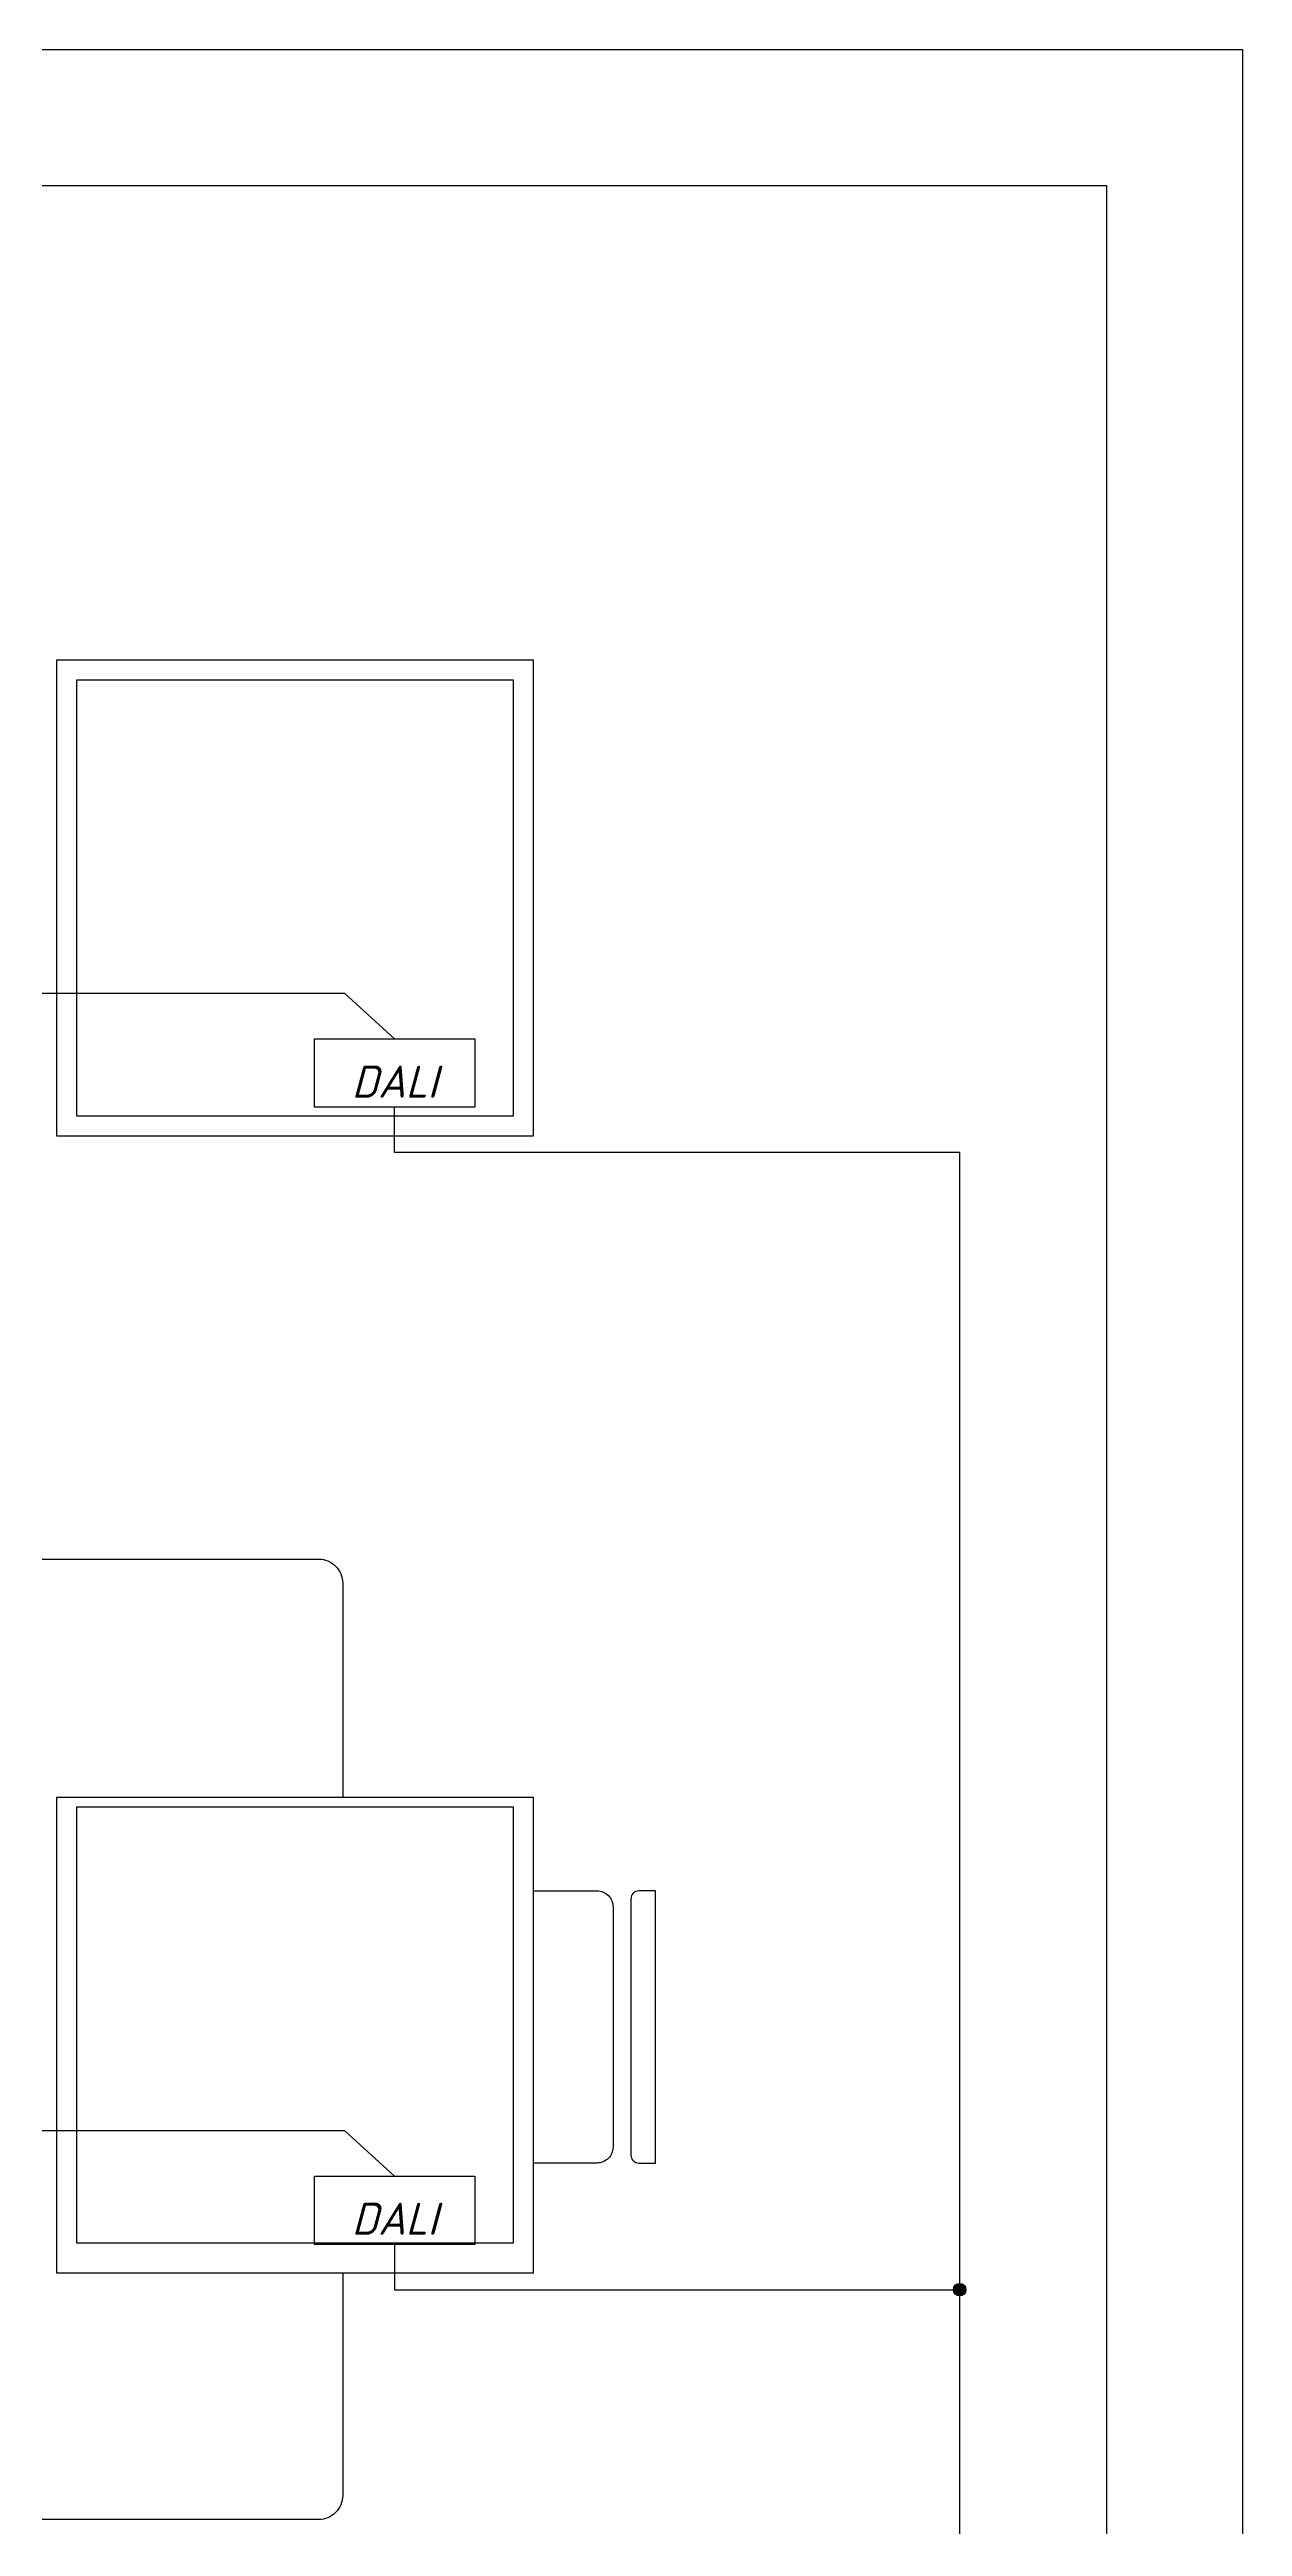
# Model space of a CAD drawing. Header units: millimetres. Extents: x -4896 to 62463, y -11301 to 6998.
# Drawn here: x 51859 to 53349, y 617 to 3712 of the extents above; entities that cross this region are included whole.
import ezdxf

# ---------------------------------------------------------------- set-up
doc = ezdxf.new("R2010")
doc.units = ezdxf.units.MM
doc.layers.add('Рамка', color=250, linetype='Continuous')
doc.styles.add('Мой новый', font='isocpeur.ttf', dxfattribs={"width": 0.955, "oblique": 15})

# ---------------------------------------------------------------- blocks, each defined once
blk = doc.blocks.new('DALI_CF')
at = {"layer": 'Рамка', "color": 215, "true_color": 0xa953a0}
blk.add_lwpolyline([(-100.2, 42.7), (100.2, 42.7), (100.2, -42.7), (-100.2, -42.7)], close=True, dxfattribs=at)
at = {"layer": 'Рамка', "color": 215, "true_color": 0xa953a0, "insert": (-100.2, 42.7), "char_height": 4, "width": 200.467, "attachment_point": 1, "style": 'Мой новый'}
blk.add_mtext('\\pxqc;\\P\\P\\P\\P\\P{\\H10x;DALI}', dxfattribs=at)

msp = doc.modelspace()

# ---------------------------------------------------------------- hatches: boundary and pattern name
at = {"layer": 'Рамка'}
h = msp.add_hatch(color=6, dxfattribs=at)
h.dxf.hatch_style = 1
h.paths.add_polyline_path([(52988.3, 913.2), (53003.9, 913.2, 1)])
h.paths.add_polyline_path([(52996.1, 913.2), (52988.3, 913.2, 0.414214), (52996.1, 905.4)])
h.paths.add_polyline_path([(53003.9, 913.2), (52996.1, 913.2), (52996.1, 905.4, 0.414214)])

# ---------------------------------------------------------------- linework, layer by layer
for points in [[(50776.1, -1338.7), (44331.8, -1338.7), (44331.8, 3712.1), (53349.4, 3712.1), (53349.4, -1338.7), (51792.1, -1338.7)], [(50776.1, -1168.7), (44501.8, -1168.7), (44501.8, 3542.1), (53179.4, 3542.1), (53179.4, -1168.7), (51792.1, -1168.7)]]:
    msp.add_lwpolyline(points, dxfattribs=at)
for points in [[(51868, 2949.4), (52463, 2949.4), (52463, 2354.4), (51868, 2354.4)], [(51893, 2924.4), (52438, 2924.4), (52438, 2379.4), (51893, 2379.4)], [(51868, 1528.7), (52463, 1528.7), (52463, 933.7), (51868, 933.7)], [(51893, 1516.4), (52438, 1516.4), (52438, 971.4), (51893, 971.4)]]:
    msp.add_lwpolyline(points, close=True, dxfattribs=at)
at = {"layer": 'Рамка', "color": 3}
for points in [[(52289.9, 2475.9), (52227.7, 2532.5), (51099.9, 2532.5), (51099.9, 2475.9)], [(52289.9, 1055.2), (52227.7, 1111.8), (51099.9, 1111.8), (51099.9, 1055.2)]]:
    msp.add_lwpolyline(points, dxfattribs=at)
at = {"layer": 'Рамка', "color": 6}
for points in [[(52996.1, -1662.1), (52996.1, 2333.9), (52289.9, 2333.9), (52289.9, 2390.5)], [(52289.9, 969.8), (52289.9, 913.2), (52996.1, 913.2)]]:
    msp.add_lwpolyline(points, dxfattribs=at)
at = {"layer": 'Рамка', "color": 241, "true_color": 0xf7abae}
for points in [[(52225.1, 933.7), (52225.1, 656.1, -0.414214), (52195.1, 626.1), (51812.9, 626.1, -0.414214), (51782.9, 656.1), (51782.9, 1796.1, -0.414214), (51812.9, 1826.1), (52195.1, 1826.1, -0.414214), (52225.1, 1796.1), (52225.1, 1528.7)], [(52463, 1411.5), (52542.9, 1411.5, -0.414214), (52562.9, 1391.5), (52562.9, 1091.5, -0.414214), (52542.9, 1071.5), (52463, 1071.5, -0.414214), (52463, 1071.5)]]:
    msp.add_lwpolyline(points, format="xyb", dxfattribs=at)
msp.add_lwpolyline([(52595.3, 1071.5), (52616, 1071.5), (52616, 1411.5), (52595.3, 1411.5, 0.414214), (52585.3, 1401.5), (52585.3, 1081.5, 0.414214)], format="xyb", close=True, dxfattribs=at)
at = {"layer": 'Рамка', "color": 6}
msp.add_circle((52996.1, 913.2), 7.81, dxfattribs=at)

# ---------------------------------------------------------------- block references
at = {"layer": 'Рамка', "color": 30, "true_color": 0xf8991e}
for p in [(52289.9, 2433.2), (52289.9, 1012.5)]:
    msp.add_blockref('DALI_CF', p, dxfattribs=at)

doc.saveas('drawing.dxf')
